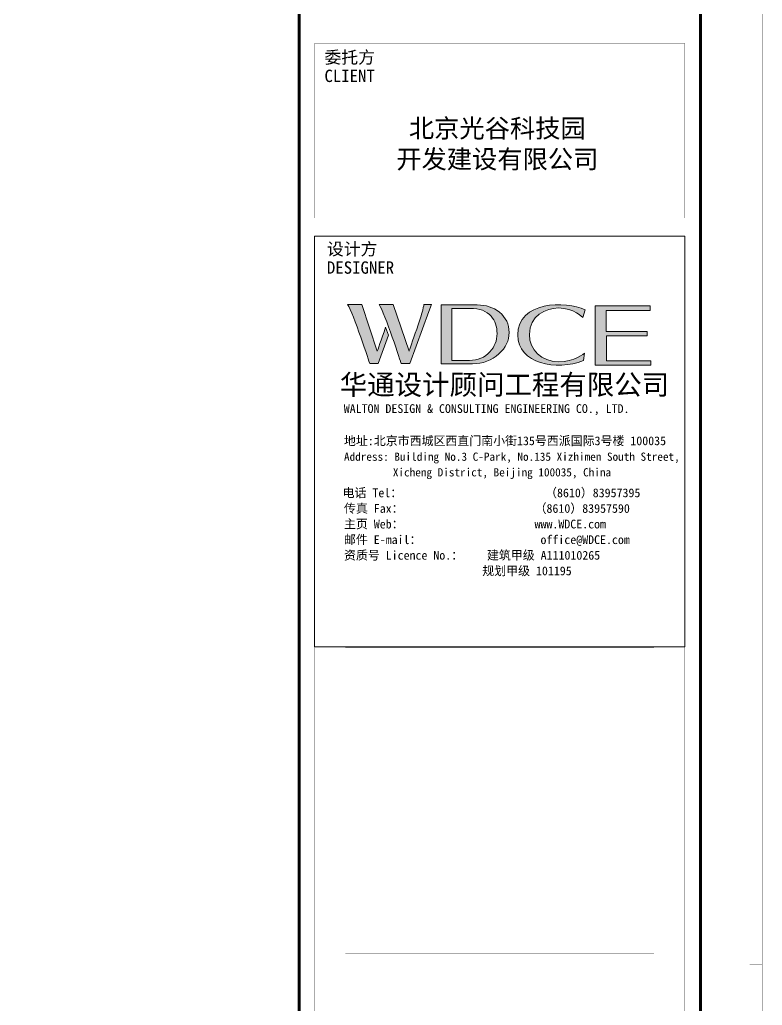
# Model space of a CAD drawing. Extents: x -415214 to 475089, y -207485 to 163917.
# Drawn here: x 463060 to 475089, y 8757 to 24710 of the extents above; entities that cross this region are included whole.
import ezdxf
from ezdxf.enums import TextEntityAlignment as Align

# ---------------------------------------------------------------- set-up
doc = ezdxf.new("R2010")
doc.units = 0
doc.header["$LTSCALE"] = 800
doc.layers.get('0').update_dxf_attribs({"linetype": 'CONTINUOUS'})
doc.layers.get('Defpoints').update_dxf_attribs({"linetype": 'CONTINUOUS'})
doc.styles.add('图签信息$0$hwxh', font='STXIHEI.TTF')
doc.styles.add('图签信息$0$华文细黑', font='STXIHEI.TTF', dxfattribs={"height": 10})

# ---------------------------------------------------------------- blocks, each defined once
blk = doc.blocks.new('图签信息$0$logo2')
h = blk.add_hatch(color=7)
h.paths.add_polyline_path([(19.02072923148228, -7.360451359885148), (15.8446936084174, -7.360451359885148), (15.8446936084174, -3.972197714929827), (18.973875901974, -3.972197714929827), (18.973875901974, -4.243326908481412), (16.46102159731674, -4.243326908481412), (16.46102159731674, -5.448077594440615), (18.81057826824662, -5.448077594440615), (18.81057826824662, -5.685617084852073), (16.474112968797, -5.685617084852073), (16.474112968797, -7.116193928845663), (19.02072923148228, -7.116193928845663)])
edge = h.paths.add_edge_path()
edge.add_spline(control_points=[(15.25868247978811, -4.206119852695426), (15.25868247978811, -4.206119852695426), (15.12707974543398, -4.645542071723439), (15.12707974543398, -4.645542071723439), (15.12707974543398, -4.645542071723439), (14.62030586523781, -4.101044371077594), (13.73422672189007, -4.101044371077594), (13.03521638679964, -4.101044371077594), (12.07093352434616, -4.537366002123441), (12.07575666120731, -5.620504737226597), (12.07954626874107, -6.487808097793452), (12.76580974212704, -7.163908532793433), (13.73422672189007, -7.167870395215089), (14.65647939169641, -7.171832257636745), (15.22698758041487, -6.680044552687714), (15.22698758041487, -6.680044552687714), (15.22698758041487, -6.680044552687714), (15.16428680121996, -7.107581184450759), (15.16428680121996, -7.107581184450759), (13.63190731847861, -7.702549567250743), (11.41705396988504, -7.290688130286423), (11.41085279392071, -5.643242382429144), (11.40361808862898, -3.720705578598623), (14.15694021679197, -3.664550485143848), (15.25868247978811, -4.206119852695426)], knot_values=[0, 0, 0, 0, 1, 1, 1, 2, 2, 2, 3, 3, 3, 4, 4, 4, 5, 5, 5, 6, 6, 6, 7, 7, 7, 8, 8, 8, 8], degree=3, periodic=0)
edge = h.paths.add_edge_path(flags=16)
edge.add_spline(control_points=[(10.22883975316405, -5.566416702426598), (10.22883975316405, -5.159550657211323), (10.11963015423666, -4.829682546886491), (9.897076839072339, -4.575951097012613), (9.630426272606105, -4.27312700408778), (9.228038854476178, -4.122059467401161), (8.689914584682564, -4.122059467401161), (8.689914584682564, -4.122059467401161), (7.637781729401063, -4.122059467401161), (7.637781729401063, -4.122059467401161), (7.637781729401063, -4.122059467401161), (7.637781729401063, -7.098279420504263), (7.637781729401063, -7.098279420504263), (7.637781729401063, -7.098279420504263), (8.662698312394665, -7.098279420504263), (8.662698312394665, -7.098279420504263), (9.133298666132232, -7.098279420504263), (9.519149615023942, -6.933603747673694), (9.822662727500367, -6.603735637348863), (10.09482545037934, -6.309179779043138), (10.22883975316405, -5.963636473919581), (10.22883975316405, -5.566416702426598)], knot_values=[0, 0, 0, 0, 1, 1, 1, 2, 2, 2, 3, 3, 3, 4, 4, 4, 5, 5, 5, 6, 6, 6, 7, 7, 7, 7], degree=3, periodic=0)
edge = h.paths.add_edge_path()
edge.add_spline(control_points=[(10.91889283408378, -5.50509396233488), (10.91889283408378, -5.9619139250406), (10.72493383031053, -6.365851637161608), (10.33598229343666, -6.719146412240579), (9.919814484274886, -7.098279420504263), (9.413729623630314, -7.288104306967952), (8.81703869195135, -7.288104306967952), (8.81703869195135, -7.288104306967952), (7.027999426241845, -7.288104306967952), (7.027999426241845, -7.288104306967952), (7.027999426241845, -7.288104306967952), (7.027999426241845, -3.924999875645752), (7.027999426241845, -3.924999875645752), (7.027999426241845, -3.924999875645752), (9.095402590794654, -3.924999875645752), (9.095402590794654, -3.924999875645752), (9.592874707044322, -3.924999875645752), (10.01489918239463, -4.063148295740016), (10.36319856572456, -4.339789645704339), (10.73320206492964, -4.636757072440637), (10.91889283408378, -5.025708609314512), (10.91889283408378, -5.50509396233488)], knot_values=[0, 0, 0, 0, 1, 1, 1, 2, 2, 2, 3, 3, 3, 4, 4, 4, 5, 5, 5, 6, 6, 6, 7, 7, 7, 7], degree=3, periodic=0)
at = {"lineweight": 0}
blk.add_lwpolyline([(19.02072923148228, -7.360451359885148), (15.8446936084174, -7.360451359885148), (15.8446936084174, -3.972197714929827), (18.973875901974, -3.972197714929827), (18.973875901974, -4.243326908481412), (16.46102159731674, -4.243326908481412), (16.46102159731674, -5.448077594440615), (18.81057826824662, -5.448077594440615), (18.81057826824662, -5.685617084852073), (16.474112968797, -5.685617084852073), (16.474112968797, -7.116193928845663), (19.02072923148228, -7.116193928845663), (19.02072923148228, -7.360451359885148)], dxfattribs=at)
for points, knots in [([(10.91889283408378, -5.50509396233488), (10.91889283408378, -5.9619139250406), (10.72493383031053, -6.365851637161608), (10.33598229343666, -6.719146412240579), (9.919814484274886, -7.098279420504263), (9.413729623630314, -7.288104306967952), (8.81703869195135, -7.288104306967952), (8.81703869195135, -7.288104306967952), (7.027999426241845, -7.288104306967952), (7.027999426241845, -7.288104306967952), (7.027999426241845, -7.288104306967952), (7.027999426241845, -3.924999875645752), (7.027999426241845, -3.924999875645752), (7.027999426241845, -3.924999875645752), (9.095402590794654, -3.924999875645752), (9.095402590794654, -3.924999875645752), (9.592874707044322, -3.924999875645752), (10.01489918239463, -4.063148295740016), (10.36319856572456, -4.339789645704339), (10.73320206492964, -4.636757072440637), (10.91889283408378, -5.025708609314512), (10.91889283408378, -5.50509396233488)], [0, 0, 0, 0, 1, 1, 1, 2, 2, 2, 3, 3, 3, 4, 4, 4, 5, 5, 5, 6, 6, 6, 7, 7, 7, 7]), ([(15.25868247978811, -4.206119852695426), (15.25868247978811, -4.206119852695426), (15.12707974543398, -4.645542071723439), (15.12707974543398, -4.645542071723439), (15.12707974543398, -4.645542071723439), (14.62030586523781, -4.101044371077594), (13.73422672189007, -4.101044371077594), (13.03521638679964, -4.101044371077594), (12.07093352434616, -4.537366002123441), (12.07575666120731, -5.620504737226597), (12.07954626874107, -6.487808097793452), (12.76580974212704, -7.163908532793433), (13.73422672189007, -7.167870395215089), (14.65647939169641, -7.171832257636745), (15.22698758041487, -6.680044552687714), (15.22698758041487, -6.680044552687714), (15.22698758041487, -6.680044552687714), (15.16428680121996, -7.107581184450759), (15.16428680121996, -7.107581184450759), (13.63190731847861, -7.702549567250743), (11.41705396988504, -7.290688130286423), (11.41085279392071, -5.643242382429144), (11.40361808862898, -3.720705578598623), (14.15694021679197, -3.664550485143848), (15.25868247978811, -4.206119852695426)], [0, 0, 0, 0, 1, 1, 1, 2, 2, 2, 3, 3, 3, 4, 4, 4, 5, 5, 5, 6, 6, 6, 7, 7, 7, 8, 8, 8, 8]), ([(10.22883975316405, -5.566416702426598), (10.22883975316405, -5.159550657211323), (10.11963015423666, -4.829682546886491), (9.897076839072339, -4.575951097012613), (9.630426272606105, -4.27312700408778), (9.228038854476178, -4.122059467401161), (8.689914584682564, -4.122059467401161), (8.689914584682564, -4.122059467401161), (7.637781729401063, -4.122059467401161), (7.637781729401063, -4.122059467401161), (7.637781729401063, -4.122059467401161), (7.637781729401063, -7.098279420504263), (7.637781729401063, -7.098279420504263), (7.637781729401063, -7.098279420504263), (8.662698312394665, -7.098279420504263), (8.662698312394665, -7.098279420504263), (9.133298666132232, -7.098279420504263), (9.519149615023942, -6.933603747673694), (9.822662727500367, -6.603735637348863), (10.09482545037934, -6.309179779043138), (10.22883975316405, -5.963636473919581), (10.22883975316405, -5.566416702426598)], [0, 0, 0, 0, 1, 1, 1, 2, 2, 2, 3, 3, 3, 4, 4, 4, 5, 5, 5, 6, 6, 6, 7, 7, 7, 7])]:
    blk.add_open_spline(points, degree=3, knots=knots, dxfattribs=at)
blk = doc.blocks.new('图签信息$0$logo1')
h = blk.add_hatch(color=8)
edge = h.paths.add_edge_path()
edge.add_spline(control_points=[(3.862643606226645, -5.205025947616417), (3.634578134649581, -5.879576088625315), (3.385842076524747, -6.562394464253322), (3.385842076524747, -6.562394464253322), (3.385842076524747, -6.562394464253322), (2.502863521159167, -3.90811889663174), (2.502863521159167, -3.90811889663174), (2.502863521159167, -3.90811889663174), (1.801786127413963, -3.90536281842537), (1.687408881849635, -3.90811889663174), (2.021238854596123, -4.385953955661026), (2.951759759021575, -7.27122332795394), (2.951759759021575, -7.27122332795394), (2.951759759021575, -7.27122332795394), (3.437174033118377, -7.27122332795394), (3.437174033118377, -7.27122332795394), (3.437174033118377, -7.27122332795394), (4.032486925694156, -5.658745322339971), (4.032486925694156, -5.658745322339971), (4.032486925694156, -5.658745322339971), (3.862643606226645, -5.205025947616417), (3.862643606226645, -5.205025947616417)], knot_values=[0, 0, 0, 0, 1, 1, 1, 2, 2, 2, 3, 3, 3, 4, 4, 4, 5, 5, 5, 6, 6, 6, 7, 7, 7, 7], degree=3, periodic=0)
h = blk.add_hatch(color=7)
edge = h.paths.add_edge_path()
edge.add_spline(control_points=[(6.037533820827859, -3.90811889663174), (6.08955479697308, -4.100872116189696), (5.198308006988392, -6.562394464253322), (5.198308006988392, -6.562394464253322), (5.198308006988392, -6.562394464253322), (4.302238080142557, -3.90811889663174), (4.302238080142557, -3.90811889663174), (4.302238080142557, -3.90811889663174), (3.600471666845761, -3.90536281842537), (3.486438931057229, -3.90811889663174), (3.820613413579513, -4.385953955661026), (4.751134318004965, -7.27122332795394), (4.751134318004965, -7.27122332795394), (4.751134318004965, -7.27122332795394), (5.23620408232597, -7.27122332795394), (5.23620408232597, -7.27122332795394), (5.23620408232597, -7.27122332795394), (6.332778698685176, -4.300343276375678), (6.332778698685176, -4.300343276375678), (6.332778698685176, -4.300343276375678), (6.481951431604917, -3.90811889663174), (6.481951431604917, -3.90811889663174), (6.481951431604917, -3.90811889663174), (6.214267335811294, -3.913803307932376), (6.037533820827859, -3.90811889663174)], knot_values=[0, 0, 0, 0, 1, 1, 1, 2, 2, 2, 3, 3, 3, 4, 4, 4, 5, 5, 5, 6, 6, 6, 7, 7, 7, 8, 8, 8, 8], degree=3, periodic=0)
at = {"color": 8, "lineweight": 0}
blk.add_open_spline([(3.862643606226645, -5.205025947616417), (3.634578134649581, -5.879576088625315), (3.385842076524747, -6.562394464253322), (3.385842076524747, -6.562394464253322), (3.385842076524747, -6.562394464253322), (2.502863521159167, -3.90811889663174), (2.502863521159167, -3.90811889663174), (2.502863521159167, -3.90811889663174), (1.801786127413963, -3.90536281842537), (1.687408881849635, -3.90811889663174), (2.021238854596123, -4.385953955661026), (2.951759759021575, -7.27122332795394), (2.951759759021575, -7.27122332795394), (2.951759759021575, -7.27122332795394), (3.437174033118377, -7.27122332795394), (3.437174033118377, -7.27122332795394), (3.437174033118377, -7.27122332795394), (4.032486925694156, -5.658745322339971), (4.032486925694156, -5.658745322339971), (4.032486925694156, -5.658745322339971), (3.862643606226645, -5.205025947616417), (3.862643606226645, -5.205025947616417)], degree=3, knots=[0, 0, 0, 0, 1, 1, 1, 2, 2, 2, 3, 3, 3, 4, 4, 4, 5, 5, 5, 6, 6, 6, 7, 7, 7, 7], dxfattribs=at)
at = {"lineweight": 0}
blk.add_open_spline([(6.037533820827859, -3.90811889663174), (6.08955479697308, -4.100872116189696), (5.198308006988392, -6.562394464253322), (5.198308006988392, -6.562394464253322), (5.198308006988392, -6.562394464253322), (4.302238080142557, -3.90811889663174), (4.302238080142557, -3.90811889663174), (4.302238080142557, -3.90811889663174), (3.600471666845761, -3.90536281842537), (3.486438931057229, -3.90811889663174), (3.820613413579513, -4.385953955661026), (4.751134318004965, -7.27122332795394), (4.751134318004965, -7.27122332795394), (4.751134318004965, -7.27122332795394), (5.23620408232597, -7.27122332795394), (5.23620408232597, -7.27122332795394), (5.23620408232597, -7.27122332795394), (6.332778698685176, -4.300343276375678), (6.332778698685176, -4.300343276375678), (6.332778698685176, -4.300343276375678), (6.481951431604917, -3.90811889663174), (6.481951431604917, -3.90811889663174), (6.481951431604917, -3.90811889663174), (6.214267335811294, -3.913803307932376), (6.037533820827859, -3.90811889663174)], degree=3, knots=[0, 0, 0, 0, 1, 1, 1, 2, 2, 2, 3, 3, 3, 4, 4, 4, 5, 5, 5, 6, 6, 6, 7, 7, 7, 8, 8, 8, 8], dxfattribs=at)
blk.add_blockref('图签信息$0$logo2', (0, 0))
blk = doc.blocks.new('图签信息$0$时间-logo')
at = {"layer": 'Defpoints', "lineweight": 0}
blk.add_lwpolyline([(0.0001722548878984043, -23.45663710463375), (-21.16633611514082, -23.45663710463375), (-21.16633611514082, 0.0003445097757963644), (0.0001722548878984043, 0.0003445097757963644), (0.0001722548878984043, -23.45663710463375)], dxfattribs=at)
blk.add_blockref('图签信息$0$logo1', (-20.96700383288875, 0))
at = {"style": '图签信息$0$hwxh'}
for s, height, p in [('华通设计顾问工程有限公司 ', 1.15, (-19.72643262400533, -9.054043845530455)), ('WALTON DESIGN & CONSULTING ENGINEERING CO., LTD.', 0.5, (-19.49719682217647, -10.09596388025067)), ('地址:北京市西城区西直门南小街135号西派国际3号楼 100035', 0.5, (-19.48452197453581, -11.93552792325897)), ('Address: Building No.3 C-Park, No.135 Xizhimen South Street, ', 0.47, (-19.48452197453581, -12.82680056417378)), ('Xicheng District, Beijing 100035, China ', 0.47, (-16.69079096705566, -13.71807320508858)), ('电话 Tel：                        （8610）83957395 ', 0.5, (-19.56392193949079, -14.90643672630832)), ('传真 Fax：                      （8610）83957590 ', 0.5, (-19.48452197453581, -15.79770936722312)), ('主页 Web：                      www.WDCE.com ', 0.5, (-19.48452197453581, -16.68898200813793)), ('邮件 E-mail：                    office@WDCE.com ', 0.5, (-19.48452197453581, -17.58025464905273)), ('资质号 Licence No.：    建筑甲级 A111010265 ', 0.5, (-19.48452197453581, -18.47152728996753)), ('   规划甲级 101195', 0.5, (-12.60204497318924, -19.36279993088234))]:
    blk.add_text(s, height=height, dxfattribs=at).set_placement(p)
blk = doc.blocks.new('图签信息')
at = {"const_width": 0.5}
blk.add_lwpolyline([(-64.99999999999545, -1.4210854715202e-14), (4.320099833421409e-12, -1.4210854715202e-14), (4.320099833421409e-12, 500.4999999999999), (-64.99999999999545, 500.4999999999999)], close=True, dxfattribs=at)
at = {"const_width": 0.04999999999999995}
for points in [[(-2.49999999999568, 407.8537807337489), (-2.49999999999568, 436.1180226144788), (-62.49999999999545, 436.1180226144788), (-62.49999999999545, 407.8537807337489)], [(-62.49999999999545, 407.8537807337489), (-2.49999999999568, 407.8537807337489)], [(-62.49999999999545, 404.9158514156406), (-62.49999999999545, 227.8271815069857)], [(-62.49999999999545, 404.9158514156406), (-2.49999999999568, 404.9158514156406)], [(-62.49999999999545, 227.8271815069857), (-2.49999999999568, 227.8271815069857), (-2.49999999999568, 404.9158514156406)], [(-57.49999999999545, 338.3612295669009), (-7.49999999999568, 338.3612295669009)], [(-57.49999999999545, 288.8268789483773), (-7.49999999999568, 288.8268789483773)]]:
    blk.add_lwpolyline(points, dxfattribs=at)
at = {"ltscale": 0.001, "xscale": 2.834689937531525, "yscale": 2.834689937531525, "zscale": 2.834689937531525}
blk.add_blockref('图签信息$0$时间-logo', (-2.49999999999568, 404.9158514156406), dxfattribs=at)
at = {"style": '图签信息$0$华文细黑'}
for s, height, p in [('委托方', 2, (-60.89723522267286, 434.8600734792527)), ('CLIENT', 2, (-60.89723522267286, 431.8600734792526)), ('设计方', 1.999999999999999, (-60.4999999999884, 403.83357933944)), ('DESIGNER', 1.999999999999999, (-60.4999999999884, 400.8335793394399))]:
    blk.add_text(s, height=height, dxfattribs=at).set_placement(p, align=Align.TOP_LEFT)
at = {"color": 4, "ltscale": 0.001, "insert": (-32.89723522267286, 419.7059220486553), "char_height": 3, "width": 58.48948377250053, "attachment_point": 5, "style": '图签信息$0$华文细黑'}
blk.add_mtext('北京光谷科技园\\P开发建设有限公司', dxfattribs=at)
blk = doc.blocks.new('图签-A1')
at = {"color": 2}
blk.add_blockref('图签信息', (0, 0), dxfattribs=at)
blk = doc.blocks.new('图框-A1')
for points, const_width in [([(5.684341886080801e-13, 0), (841.0000000000002, 0), (841.0000000000002, 594), (5.684341886080801e-13, 594)], 0.05), ([(765.9999999999966, 584), (25.00000000000045, 584), (25.00000000000045, 10), (766.0000000000002, 10)], 0.5)]:
    blk.add_lwpolyline(points, close=True, dxfattribs=dict(const_width=const_width))
at = {"const_width": 0.05}
blk.add_lwpolyline([(841.0000000000002, 297), (839.0000000000002, 297)], dxfattribs=at)
blk = doc.blocks.new('104 13#平面_t3')
at = {"xscale": 100, "yscale": 100, "zscale": 100}
for name, p in [('图框-A1', (-10634.52120541848, -20285.23300327163)), ('图签-A1', (72465.47879458152, -19285.2330032716))]:
    blk.add_blockref(name, p, dxfattribs=at)

msp = doc.modelspace()

# ---------------------------------------------------------------- block references
msp.add_blockref('104 13#平面_t3', (401620.5770033398, 1.455191522836685e-11))

doc.saveas('drawing.dxf')
